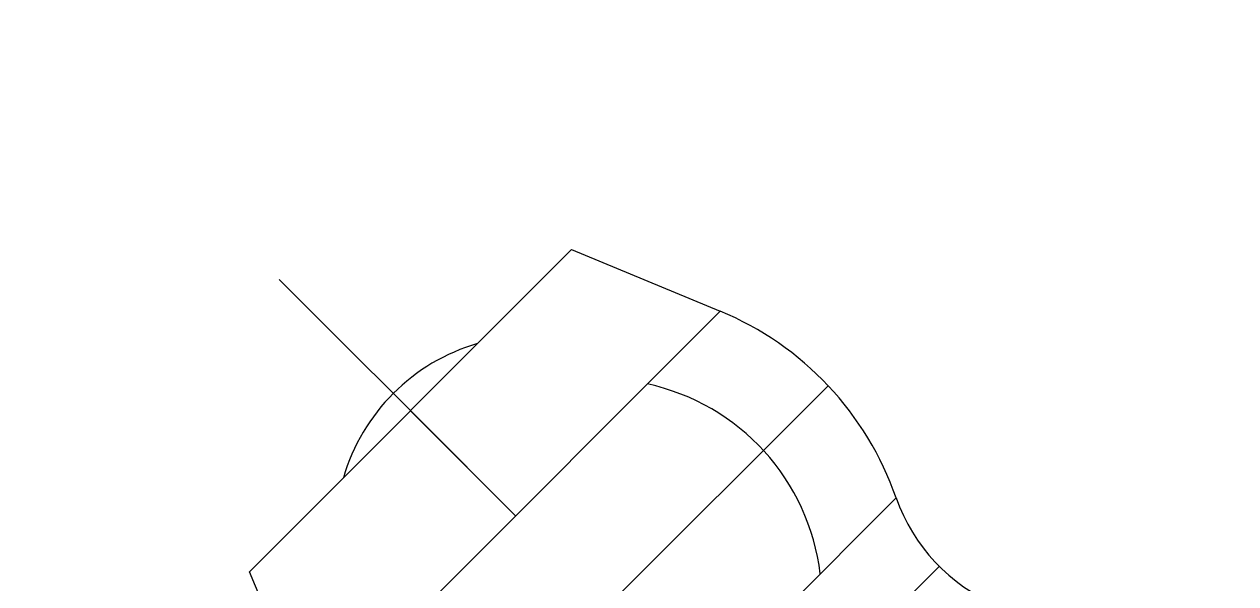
# Model space of a CAD drawing. Extents: x -76 to 193, y -84 to 42.
# Drawn here: x -40 to -24.98, y 33.06 to 40 of the extents above; entities that cross this region are included whole.
import ezdxf

# ---------------------------------------------------------------- set-up
doc = ezdxf.new("R2010")
doc.units = 0
doc.linetypes.add('CENTER', pattern=[50.8, 31.75, -6.35, 6.35, -6.35])
doc.layers.get('0').update_dxf_attribs({"linetype": 'CONTINUOUS'})
doc.layers.add('CENTER', color=1, linetype='CENTER')

msp = doc.modelspace()

# ---------------------------------------------------------------- linework, layer by layer
at = {"color": 7, "linetype": 'CONTINUOUS'}
for p, q in [((-37.206, 33.213), (-33.213, 37.206)), ((-33.213, 37.206), (-31.37, 36.443)), ((-31.37, 36.443), (-36.443, 31.37)), ((-30.031, 35.519), (-32.775, 32.775)), ((-35.209, 35.209), (-33.906, 33.906)), ((-34.127, 29.187), (-29.187, 34.127)), ((-36.443, 31.37), (-37.206, 33.213)), ((-33.279, 28.653), (-28.66, 33.274))]:
    msp.add_line(p, q, dxfattribs=at)
msp.add_circle((0, 0), 38.824, dxfattribs=at)
for centre, radius, start, end in [((0, 0), 40, 141.8267, 128.1733), ((-32.856, 32.856), 3.882, 19.107, 67.5), ((-33.695, 33.695), 2.444, 106.2236, 163.7764), ((-32.856, 32.856), 2.747, 6.8821, 77.7476), ((-27.071, 34.869), 2.243, 199.3328, 295.2008)]:
    msp.add_arc(centre, radius, start, end, dxfattribs=at)
at = {"layer": 'CENTER', "color": 1, "linetype": 'CENTER'}
msp.add_line((1.414, -1.414), (-36.837, 36.837), dxfattribs=at)

doc.saveas('drawing.dxf')
